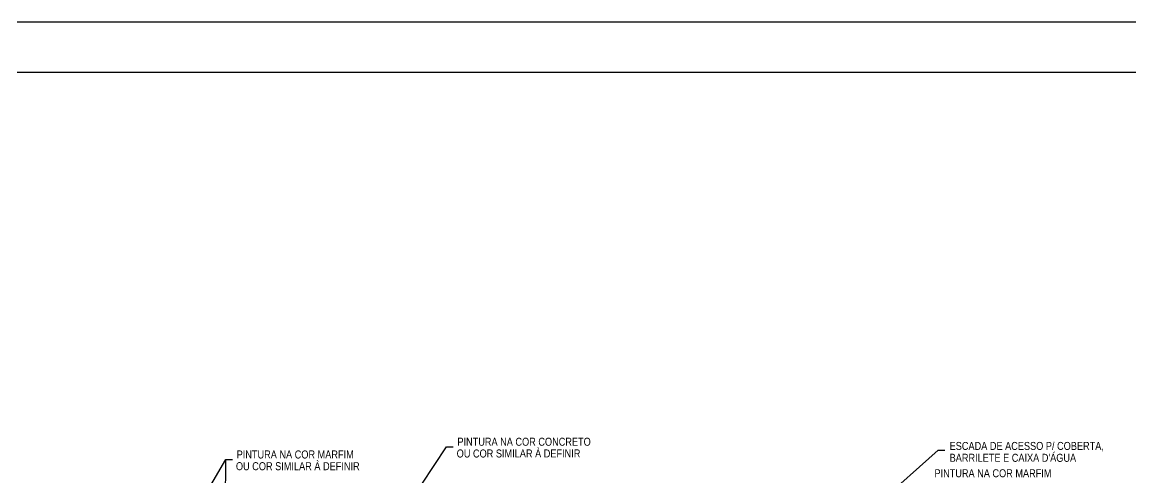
# Model space of a CAD drawing. Header units: millimetres. Extents: x -6300 to 1991, y -4770 to 4545.
# Drawn here: x 1427.36 to 1443.99, y 127.9 to 134.74 of the extents above; entities that cross this region are included whole.
import ezdxf

# ---------------------------------------------------------------- set-up
doc = ezdxf.new("R2010")
doc.units = ezdxf.units.MM
doc.header["$LTSCALE"] = 20
doc.header["$MEASUREMENT"] = 0
doc.layers.get('0').update_dxf_attribs({"linetype": 'CONTINUOUS'})
doc.layers.add('E-Cta-W', color=7, linetype='CONTINUOUS', lineweight=20)
doc.styles.add('F2', font='ARIALN.TTF')
doc.dimstyles.get("Standard").update_dxf_attribs({"dimtxt": 0.18, "dimasz": 0.18, "dimexe": 0.18, "dimexo": 0.0625, "dimgap": 0.09, "dimtad": 0, "dimtih": 1, "dimtoh": 1, "dimdec": 4, "dimzin": 0, "dimdsep": 46, "dimtxsty": 'Standard', "dimcen": 0.09, "dimadec": 0, "dimazin": 0, "dimtfac": 1, "dimtdec": 4, "dimtofl": 0, "dimtmove": 0, "dimatfit": 3, "dimfxl": 1, "dimtolj": 1, "dimtzin": 0, "dimarcsym": 0})

msp = doc.modelspace()

# ---------------------------------------------------------------- linework, layer by layer
at = {"color": 2}
msp.add_lwpolyline([(1387.919, 90.189), (1460.276, 90.189), (1460.276, 134.739), (1387.919, 134.739)], close=True, dxfattribs=at)
at = {"color": 1}
msp.add_lwpolyline([(1389.794, 133.989), (1459.526, 133.989), (1459.526, 90.939), (1389.794, 90.939)], close=True, dxfattribs=at)

# ---------------------------------------------------------------- texts
at = {"color": 7, "style": 'F2'}
for s, p in [('PINTURA NA COR CONCRETO', (1433.885, 128.384)), ('ESCADA DE ACESSO P/ COBERTA,', (1441.268, 128.321, -12.229)), ('PINTURA NA COR MARFIM', (1430.574, 128.193)), ('OU COR SIMILAR À DEFINIR', (1433.874, 128.208)), ("BARRILETE E CAIXA D'ÁGUA", (1441.268, 128.143, -12.229)), ('OU COR SIMILAR À DEFINIR', (1430.563, 128.017)), ('PINTURA NA COR MARFIM', (1441.04, 127.911))]:
    msp.add_text(s, height=0.12, dxfattribs=at).set_placement(p)

# ---------------------------------------------------------------- leaders
at = {"layer": 'E-Cta-W', "color": 4}
for points in [[(1431.229, 124.582, -30.727), (1433.72, 128.368, -30.727), (1433.821, 128.368, -30.727)], [(1439.431, 126.833, 1.364), (1441.097, 128.318, 1.364), (1441.198, 128.318, 1.364)], [(1429.222, 126.149, -30.727), (1430.409, 128.177, -30.727), (1430.51, 128.177, -30.727)], [(1430.394, 125.922), (1430.409, 128.177), (1430.51, 128.177)]]:
    msp.add_leader(points, dimstyle='Standard', dxfattribs=at)

doc.saveas('drawing.dxf')
